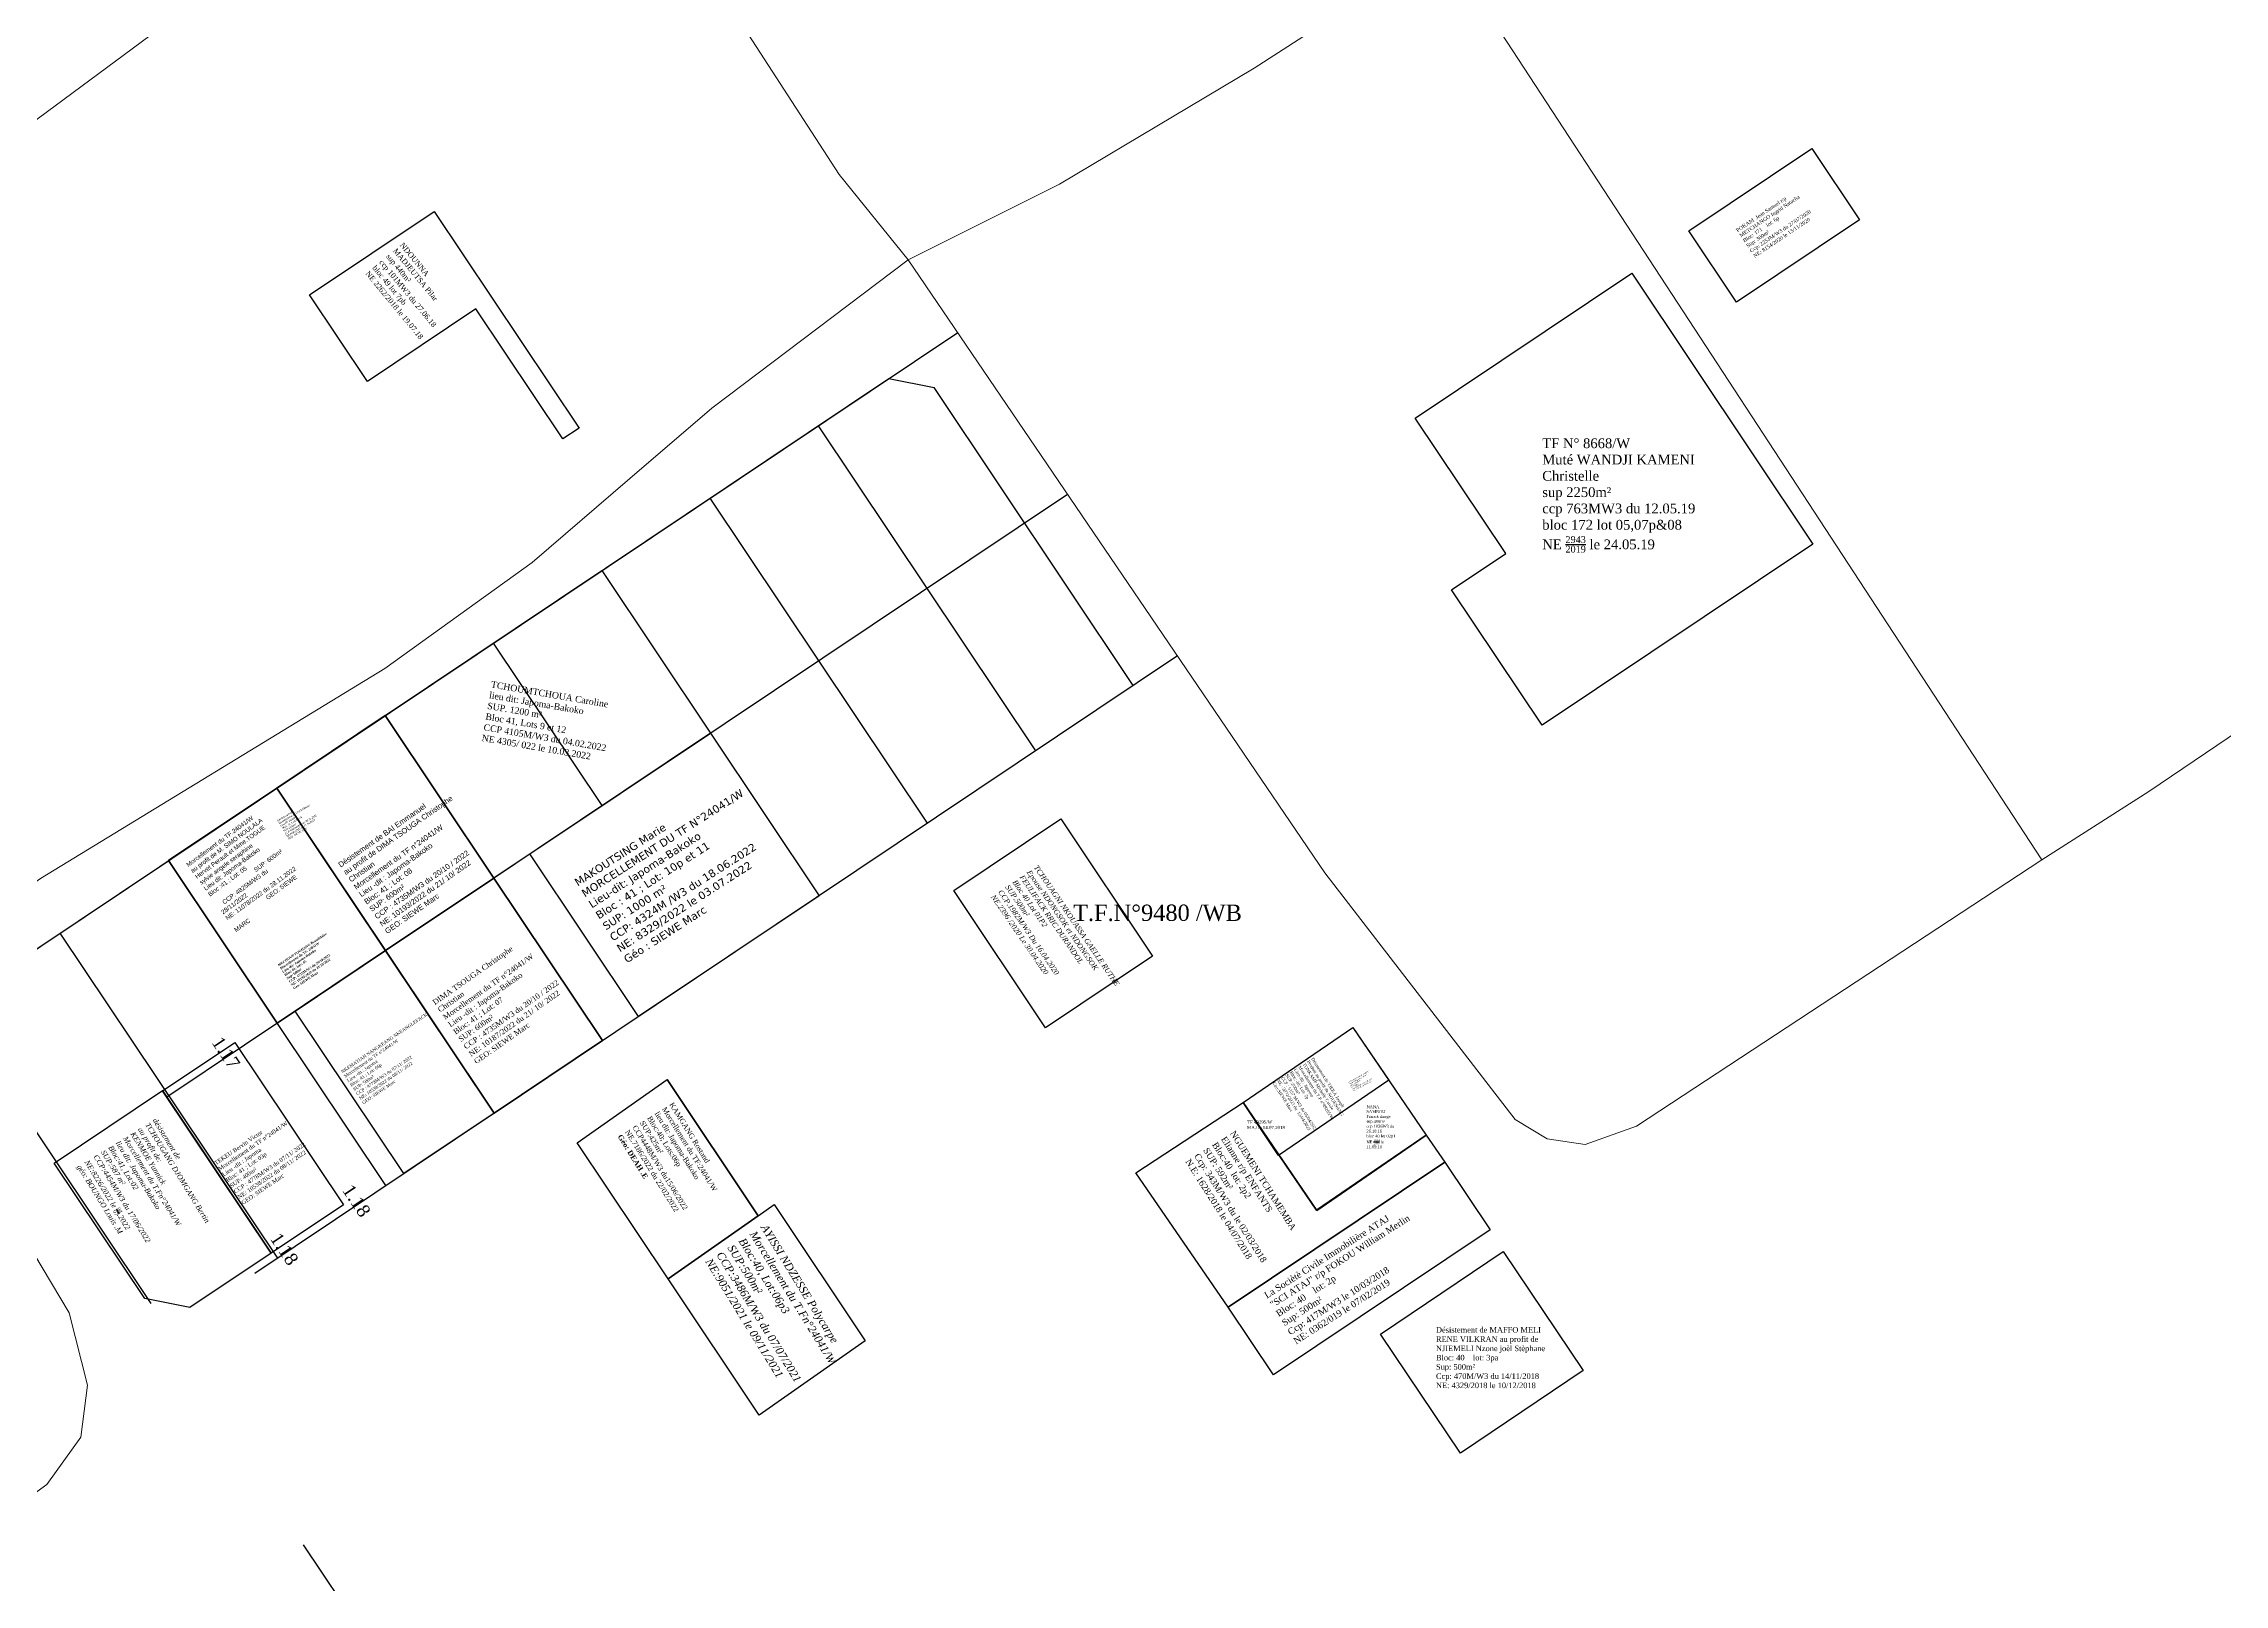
# Model space of a CAD drawing. Header units: millimetres. Extents: x 587399 to 927168, y 438565 to 1444955.
# Drawn here: x 592251.5 to 592586.2, y 443441.1 to 443677.5 of the extents above; entities that cross this region are included whole.
import ezdxf
from ezdxf.enums import TextEntityAlignment as Align

# ---------------------------------------------------------------- set-up
doc = ezdxf.new("R2010")
doc.units = ezdxf.units.MM
doc.header["$LTSCALE"] = 2
for name, color, linetype in [('Cotation Linéaire', 255, 'Continuous'), ('end maj 26 02 2021', 7, 'Continuous'), ('MAJ FER 2022', 7, 'Continuous'), ('MAJ JAN 2022', 1, 'Continuous'), ('MAJ NOV 2021', 7, 'Continuous'), ('Parcelle MAJ', 6, 'Continuous')]:
    doc.layers.add(name, color=color, linetype=linetype)
doc.layers.add('MAJ APRES LE 13.01.2023', color=222, linetype='Continuous', lineweight=30)
doc.layers.add('Roads_others', color=24, linetype='Continuous', lineweight=9)
doc.styles.get("Standard").update_dxf_attribs({"font": 'arial.ttf'})
doc.styles.add('Times 1.0', font='times.ttf', dxfattribs={"width": 0.99, "height": 1})
doc.styles.add('Times 1.5', font='times.ttf', dxfattribs={"width": 0.99, "height": 0.75})
doc.styles.add('Times 3.0', font='times.ttf', dxfattribs={"width": 0.99, "height": 3})

# ---------------------------------------------------------------- blocks, each defined once
blk = doc.blocks.new('A$C501F4BDF')
at = {"insert": (6.04, -8.32), "char_height": 0.7813, "width": 36.2106, "attachment_point": 1, "rotation": 33.63134}
blk.add_mtext('{\\fTimes New Roman|b1|i0|c0|p18;MECHOUP FOGHANG Beaudelaire\\P\\C1;Morcellement du TF. 24041W\\P\\C256;Lieu-dit: Japoma-Bakoko\\PBloc: 41; lots: 05\\PSup: 600m²\\PCCP: 4735M/W3 du 20/10/2022\\PNE: 10195/2022 du 21/10/2022\\P\\C1;Geo: SIEWE Marc}', dxfattribs=at)

msp = doc.modelspace()

# ---------------------------------------------------------------- linework, layer by layer
at = {"color": 0}
msp.add_line((592326.13, 443553.18), (592408.648, 443608.361), dxfattribs=at)
at = {"color": 5}
for p, q in [((592425.501, 443583.566), (592283.892, 443488.82)), ((592353.84, 443571.71), (592370.52, 443546.78)), ((592342.81, 443528.24), (592326.13, 443553.18))]:
    msp.add_line(p, q, dxfattribs=at)
msp.add_line((592291.324, 443447.202), (592374.724, 443322.525))
at = {"lineweight": -3, "flags": 128}
msp.add_lwpolyline([(592337.156, 443596.648), (592353.836, 443571.712)], dxfattribs=at)
msp.add_lwpolyline([(592337.156, 443596.648), (592353.836, 443571.712)], dxfattribs=at)
msp.add_lwpolyline([(592337.156, 443596.648), (592353.836, 443571.712)], dxfattribs=at)
msp.add_lwpolyline([(592337.156, 443596.648), (592353.836, 443571.712)], dxfattribs=at)
msp.add_lwpolyline([(592337.156, 443596.648), (592353.836, 443571.712)], dxfattribs=at)
msp.add_lwpolyline([(592337.156, 443596.648), (592353.836, 443571.712)], dxfattribs=at)
at = {"flags": 128}
for points in [[(592303.91, 443574.41), (592320.59, 443549.47), (592303.97, 443538.35), (592287.29, 443563.28)], [(592303.91, 443574.41), (592320.59, 443549.47), (592303.97, 443538.35), (592287.29, 443563.28)], [(592287.29, 443563.29), (592303.97, 443538.35), (592287.34, 443527.23), (592270.66, 443552.16)], [(592287.29, 443563.29), (592303.97, 443538.35), (592287.34, 443527.23), (592270.66, 443552.16)], [(592287.285, 443563.288), (592303.965, 443538.353), (592287.342, 443527.232), (592270.662, 443552.168)], [(592320.59, 443549.47), (592337.28, 443524.54), (592320.65, 443513.41), (592303.97, 443538.35)], [(592280.817, 443524.277), (592297.498, 443499.342), (592286.415, 443491.929), (592269.735, 443516.864)]]:
    msp.add_lwpolyline(points, close=True, dxfattribs=at)
at = {"color": 5, "flags": 128}
msp.add_lwpolyline([(592353.84, 443571.71), (592370.52, 443546.78), (592342.81, 443528.24), (592326.13, 443553.18)], close=True, dxfattribs=at)
msp.add_lwpolyline([(592353.84, 443571.71), (592370.52, 443546.78), (592342.81, 443528.24), (592326.13, 443553.18)], close=True, dxfattribs=at)
at = {"color": 5, "lineweight": -3, "flags": 128}
msp.add_lwpolyline([(592269.737, 443516.865), (592286.417, 443491.93), (592273.95, 443483.59), (592267.014, 443484.966), (592253.114, 443505.745)], close=True, dxfattribs=at)
msp.add_lwpolyline([(592269.737, 443516.865), (592286.417, 443491.93), (592273.95, 443483.59), (592267.014, 443484.966), (592253.114, 443505.745)], close=True, dxfattribs=at)
msp.add_lwpolyline([(592269.737, 443516.865), (592286.417, 443491.93), (592273.95, 443483.59), (592267.014, 443484.966), (592253.114, 443505.745)], close=True, dxfattribs=at)
at = {"color": 3, "lineweight": -3, "flags": 128}
msp.add_lwpolyline([(592347.33, 443487.98), (592361.15, 443497.68)], dxfattribs=at)
at = {"layer": 'Cotation Linéaire', "color": 1, "lineweight": 50, "ltscale": 5, "flags": 128}
msp.add_lwpolyline([(592303.909, 443574.408), (592320.591, 443549.473), (592303.965, 443538.352), (592287.286, 443563.283), (592303.909, 443574.408)], dxfattribs=at)
at = {"layer": 'Cotation Linéaire', "color": 3, "lineweight": 50, "ltscale": 5, "flags": 128}
for points in [[(592287.286, 443563.286), (592303.968, 443538.352), (592287.343, 443527.231), (592270.663, 443552.162), (592287.286, 443563.286)], [(592320.59, 443549.47), (592337.275, 443524.537), (592320.648, 443513.412), (592303.967, 443538.35), (592320.59, 443549.47)]]:
    msp.add_lwpolyline(points, dxfattribs=at)
at = {"layer": 'end maj 26 02 2021'}
for p, q in [((592241.575, 443532.701), (592381.206, 443626.119)), ((592381.206, 443626.119), (592388.142, 443624.744)), ((592418.725, 443579.033), (592388.142, 443624.744)), ((592403.765, 443569.022), (592370.402, 443618.891)), ((592387.143, 443557.901), (592353.779, 443607.769)), ((592287.406, 443491.173), (592254.042, 443541.042)), ((592268.003, 443484.208), (592240.199, 443525.765))]:
    msp.add_line(p, q, dxfattribs=at)
at = {"layer": 'end maj 26 02 2021', "color": 150}
for points in [[(592522.86, 443661.43), (592530.2, 443650.46), (592511.31, 443637.82), (592503.97, 443648.79)], [(592522.86, 443661.43), (592530.2, 443650.46), (592511.31, 443637.82), (592503.97, 443648.79)], [(592435.57, 443515.07), (592446.894, 443498.469), (592463.69, 443510.03), (592466.525, 443505.911), (592433.285, 443483.671), (592419.108, 443504.262)], [(592466.525, 443505.911), (592473.475, 443495.521), (592440.235, 443473.281), (592433.285, 443483.671)], [(592466.525, 443505.911), (592473.475, 443495.521), (592440.235, 443473.281), (592433.285, 443483.671)], [(592475.515, 443492.191), (592487.795, 443473.941), (592468.935, 443461.251), (592456.665, 443479.511)], [(592475.515, 443492.191), (592487.795, 443473.941), (592468.935, 443461.251), (592456.665, 443479.511)]]:
    msp.add_lwpolyline(points, close=True, dxfattribs=at)
at = {"layer": 'end maj 26 02 2021', "color": 150, "flags": 128}
for points in [[(592311.417, 443651.772), (592333.657, 443618.524), (592331.164, 443616.856), (592317.819, 443636.805), (592301.196, 443625.685), (592292.3, 443638.984)], [(592311.417, 443651.772), (592333.657, 443618.524), (592331.164, 443616.856), (592317.819, 443636.805), (592301.196, 443625.685), (592292.3, 443638.984)], [(592452.42, 443526.56), (592463.69, 443510.03), (592446.84, 443498.55), (592435.57, 443515.07)]]:
    msp.add_lwpolyline(points, close=True, dxfattribs=at)
at = {"layer": 'end maj 26 02 2021', "color": 3, "lineweight": -3, "flags": 128}
msp.add_lwpolyline([(592495.232, 443642.285), (592523.032, 443600.726), (592481.474, 443572.925), (592467.574, 443593.705), (592475.885, 443599.265), (592461.985, 443620.045)], close=True, dxfattribs=at)
msp.add_lwpolyline([(592495.232, 443642.285), (592523.032, 443600.726), (592481.474, 443572.925), (592467.574, 443593.705), (592475.885, 443599.265), (592461.985, 443620.045)], close=True, dxfattribs=at)
at = {"layer": 'end maj 26 02 2021', "color": 150, "lineweight": -3, "flags": 128}
msp.add_lwpolyline([(592407.587, 443558.547), (592421.661, 443537.508), (592405.242, 443526.525), (592391.169, 443547.564)], close=True, dxfattribs=at)
msp.add_lwpolyline([(592407.587, 443558.547), (592421.661, 443537.508), (592405.242, 443526.525), (592391.169, 443547.564)], close=True, dxfattribs=at)
at = {"layer": 'end maj 26 02 2021'}
msp.add_lwpolyline([(592466.525, 443505.911), (592473.475, 443495.521), (592440.235, 443473.281), (592433.285, 443483.671)], close=True, dxfattribs=at)
msp.add_lwpolyline([(592466.525, 443505.911), (592473.475, 443495.521), (592440.235, 443473.281), (592433.285, 443483.671)], close=True, dxfattribs=at)
at = {"layer": 'MAJ APRES LE 13.01.2023', "color": 6, "lineweight": 30, "flags": 128}
msp.add_lwpolyline([(592303.965, 443538.352), (592320.646, 443513.417), (592306.793, 443504.15), (592290.113, 443529.086)], close=True, dxfattribs=at)
at = {"layer": 'MAJ APRES LE 13.01.2023', "color": 232, "lineweight": 30, "flags": 128}
msp.add_lwpolyline([(592452.42, 443526.56), (592457.934, 443518.473), (592441.019, 443506.939), (592435.57, 443515.07)], close=True, dxfattribs=at)
at = {"layer": 'MAJ JAN 2022', "color": 6, "lineweight": -3, "ltscale": 0.0014}
for p, q in [((592227.369, 443523.207), (592391.775, 443633.185)), ((592337.156, 443596.648), (592353.836, 443571.712)), ((592337.213, 443560.592), (592320.533, 443585.528)), ((592320.589, 443549.472), (592303.909, 443574.408)), ((592353.836, 443571.712), (592270.388, 443515.891)), ((592320.648, 443513.412), (592287.285, 443563.288)), ((592304.026, 443502.291), (592270.662, 443552.168))]:
    msp.add_line(p, q, dxfattribs=at)
at = {"layer": 'MAJ JAN 2022', "color": 2, "lineweight": -3, "ltscale": 0.0014}
for p, q in [((592303.91, 443574.405), (592337.156, 443596.648)), ((592337.156, 443596.648), (592353.838, 443571.713)), ((592337.274, 443524.536), (592303.91, 443574.405)), ((592353.838, 443571.713), (592320.592, 443549.471))]:
    msp.add_line(p, q, dxfattribs=at)
at = {"layer": 'MAJ JAN 2022', "color": 6, "lineweight": -3, "ltscale": 0.0014, "flags": 128}
msp.add_lwpolyline([(592353.836, 443571.712), (592320.589, 443549.472), (592303.909, 443574.408), (592337.156, 443596.648)], close=True, dxfattribs=at)
msp.add_lwpolyline([(592353.836, 443571.712), (592320.589, 443549.472), (592303.909, 443574.408), (592337.156, 443596.648)], close=True, dxfattribs=at)
msp.add_lwpolyline([(592353.836, 443571.712), (592320.589, 443549.472), (592303.909, 443574.408), (592337.156, 443596.648)], close=True, dxfattribs=at)
msp.add_lwpolyline([(592353.836, 443571.712), (592320.589, 443549.472), (592303.909, 443574.408), (592337.156, 443596.648)], close=True, dxfattribs=at)
msp.add_lwpolyline([(592353.836, 443571.712), (592320.589, 443549.472), (592303.909, 443574.408), (592337.156, 443596.648)], close=True, dxfattribs=at)
at = {"layer": 'MAJ NOV 2021', "color": 5, "flags": 128}
msp.add_lwpolyline([(592363.603, 443499.398), (592377.589, 443478.49), (592361.319, 443467.067), (592347.333, 443487.975), (592361.148, 443497.674)], close=True, dxfattribs=at)
msp.add_lwpolyline([(592363.603, 443499.398), (592377.589, 443478.49), (592361.319, 443467.067), (592347.333, 443487.975), (592361.148, 443497.674)], close=True, dxfattribs=at)
at = {"layer": 'MAJ NOV 2021', "lineweight": -3, "flags": 128}
msp.add_lwpolyline([(592363.603, 443499.398), (592377.589, 443478.49)], dxfattribs=at)
msp.add_lwpolyline([(592363.603, 443499.398), (592377.589, 443478.49)], dxfattribs=at)
at = {"layer": 'Parcelle MAJ', "lineweight": 30}
msp.add_line((592361.148, 443497.674), (592347.16, 443518.58), dxfattribs=at)
at = {"layer": 'Parcelle MAJ', "lineweight": 30, "flags": 128}
for points in [[(592303.909, 443574.408), (592320.589, 443549.472), (592287.342, 443527.232), (592270.661, 443552.168)], [(592347.16, 443518.58), (592361.15, 443497.68), (592347.33, 443487.98), (592333.35, 443508.88)]]:
    msp.add_lwpolyline(points, close=True, dxfattribs=at)
msp.add_lwpolyline([(592347.16, 443518.58), (592361.15, 443497.68)], dxfattribs=at)
at = {"layer": 'Roads_others'}
for points in [[(592118.186, 444010.91), (592130.703, 444005.008), (592135.47, 444000.868), (592157.838, 443969.241), (592165.73, 443959.642), (592175.341, 443951.958), (592185.698, 443941.842), (592194.124, 443930.531), (592199.863, 443920.477), (592216.128, 443885.748), (592222.689, 443874.811), (592231.228, 443862.626), (592252.218, 443832.689), (592269.063, 443807.048), (592275.321, 443799.438), (592289.523, 443785.037), (592309.61, 443758.504), (592334.219, 443718.157), (592373.58, 443657.407), (592384.185, 443644.351), (592448.137, 443550.263), (592477.35, 443512.43), (592482.271, 443509.484)], [(592089.079, 443439.683), (592207.231, 443518.623), (592222.807, 443529.229), (592250.996, 443549.4), (592303.84, 443581.622), (592326.448, 443597.907), (592341.478, 443610.79), (592354.045, 443621.603), (592384.185, 443644.351), (592407.386, 443655.971), (592437.287, 443673.744), (592466.454, 443692.556), (592533.101, 443742.901), (592536.969, 443749.272), (592536.362, 443756.225), (592522.639, 443779.128), (592464.05, 443862.188)], [(592367.289, 443840.445), (592466.454, 443692.556), (592558.162, 443552.299)], [(592334.219, 443718.157), (592267.85, 443678.746), (592205.517, 443632.695), (592113.725, 443571.226), (592055.55, 443529.822), (592048.627, 443525.161), (591999.599, 443495.684), (591984.579, 443484.283), (591965.988, 443469.03)], [(592482.271, 443509.484), (592488.078, 443508.594), (592495.968, 443511.421), (592558.162, 443552.299), (592574.593, 443562.762), (592651.596, 443614.809), (592682.395, 443633.622), (592707.154, 443652.816), (592738.181, 443676.273)], [(592257.2, 443463.699), (592258.235, 443471.692), (592255.404, 443482.777), (592246.007, 443498.598), (592222.807, 443529.229)], [(592060.897, 443325.669), (592074.653, 443335.666), (592100.989, 443354.397), (592129.999, 443374.546), (592164.368, 443397.796), (592201.269, 443421.048), (592216.002, 443430.382), (592252, 443456.453), (592257.2, 443463.699)]]:
    msp.add_lwpolyline(points, dxfattribs=at)

# ---------------------------------------------------------------- block references
at = {"xscale": 0.465525449893903, "yscale": 0.465525449893903, "zscale": 0.465525449893903}
msp.add_blockref('A$C501F4BDF', (592284.558, 443540.104), dxfattribs=at)

# ---------------------------------------------------------------- texts
at = {"attachment_point": 1}
for s, insert, char_height, width, rotation in [('\\A1;{\\fVerdana|b0|i0|c0|p34;MAKOUTSING Marie\\P\\C1;MORCELLEMENT DU TF N°24041/W\\C0;\\PLieu-dit: Japoma-Bakoko\\PBloc : 41 ; Lot: 10p et 11\\PSUP: 1000 m²\\PCCP: 4324M /W3 du 18.06.2022\\PNE: 8329/2022 le 03.07.2022\\P\\C1;Géo : SIEWE Marc}', (592332.817, 443549.191), 1.2, 38.4716, 32.63476), ('\\A1;{\\fVerdana|b0|i0|c0|p34;MAKOUTSING Marie\\P\\C1;MORCELLEMENT DU TF N°24041/W\\C0;\\PLieu-dit: Japoma-Bakoko\\PBloc : 41 ; Lot: 10p et 11\\PSUP: 1000 m²\\PCCP: 4324M /W3 du 18.06.2022\\PNE: 8329/2022 le 03.07.2022\\P\\C1;Géo : SIEWE Marc}', (592332.817, 443549.191), 1.2, 38.4716, 32.63476), ('\\A1;{\\fVerdana|b0|i0|c0|p34;MAKOUTSING Marie\\P\\C1;MORCELLEMENT DU TF N°24041/W\\C0;\\PLieu-dit: Japoma-Bakoko\\PBloc : 41 ; Lot: 10p et 11\\PSUP: 1000 m²\\PCCP: 4324M /W3 du 18.06.2022\\PNE: 8329/2022 le 03.07.2022\\P\\C1;Géo : SIEWE Marc}', (592332.817, 443549.191), 1.2, 38.4716, 32.63476), ('BAI Emmanuel\\P{\\C1;Morcellement du T.Fn%%D24041/W\\P}Lieu-dit: Japoma \\P Bloc: 41 ;Lots:5 et 8{\\C1;\\P}SUP:1200m²\\PCCP:4702M/W3e du 06.10.2022\\PNE:9935/2022 du 07.10.2022\\P{\\C1;GEO: SIEWE Marc}', (592287.277, 443558.377), 0.27842, 9.45062, 30.77953), ('Désistement de BAI Emmanuel \\Pau profit de DIMA TSOUGA Christophe \\PChristian\\P{\\C1;Morcellement du TF n°24041/W}\\PLieu -dit : Japoma-Bakoko\\PBloc: 41 ; Lot: 08\\PSUP: 600m²\\PCCP : 4735M/W3 du 20/10 / 2022\\PNE: 10193/2022 du 21/ 10/ 2022 \\P{\\C1;GEO: SIEWE Marc}', (592296.6, 443551.748), 0.82982, 49.73922, 35.0599), ('\\A1;{\\H0.5033x;\\C1;Morcellement du TF.24041/W  \\C0;au profit de M. SIMO NOULALA Hervet Perault et Mme.TOGUE sylvie angele seraphine\\C1;\\P\\C256;Lieu dit: Japoma-Bakoko \\PBloc :41 ; Lot: 05                                                       SUP: 600m²                                                          CCP: 4825M/W3 du 28/11/2022                              NE: 11078/2022 du 28.11.2022                            \\C1;GEO: SIEWE MARC}', (592273.289, 443551.711), 1.345307, 13.41069, 36.30922), ('{\\fTimes New Roman|b0|i0|c0|p18;DIMA TSOUGA Christophe \\PChristian\\P\\C1;Morcellement du TF n°24041/W\\C256;\\PLieu -dit : Japoma-Bakoko\\PBloc: 41 ; Lot: 07\\PSUP: 600m²\\PCCP : 4735M/W3 du 20/10 / 2022\\PNE: 10187/2022 du 21/ 10/ 2022 \\P\\C1;GEO: SIEWE Marc}', (592311.068, 443530.652), 0.82982, 49.73922, 35.0599), ('{\\fTimes New Roman|b0|i0|c0|p18;\\C3;TEKEU Bervin Victor\\C256;\\P\\C1;Morcellement du TF n°24041/W\\C256;\\PLieu -dit : Japoma\\PBloc: 41 ; Lot: 03p\\PSUP: 400m²\\PCCP : 4778M/W3 du 07/11/ 2022\\PNE: 10538/2022 du 08/11/ 2022\\PGEO: SIEWE Marc }', (592277.591, 443505.933), 0.6318, 37.86987, 34.33839)]:
    msp.add_mtext(s, dxfattribs=dict(at, insert=insert, char_height=char_height, width=width, rotation=rotation))
at = {"layer": 'Cotation Linéaire', "color": 6, "lineweight": 30, "style": 'Times 3.0', "width": 0.99}
msp.add_text('1.17', height=2, rotation=303.78171, dxfattribs=at).set_placement((592280.312, 443523.234), align=Align.TOP_CENTER)
for p in [(592298.691, 443499.43), (592287.608, 443492.017)]:
    msp.add_text('1.18', height=2, rotation=303.78539, dxfattribs=at).set_placement(p, align=Align.CENTER)
at = {"layer": 'end maj 26 02 2021', "attachment_point": 1}
for s, width, heights, insert, char_height, rotation in [('{\\fTimes New Roman|b0|i0|c0|p18;POKAM  Jean Samuel r/p \\PMETCHANGO Ingrid Natacha\\PBloc: 171    lot: 6p\\PSup: 300m²\\PCcp: 2253M/W3 du 27/07/2020\\PNE: 8154/2020 le 13/11/2020}', 233.62129, [104.624], (592511.155, 443649.029), 0.567, 33.81571), ('{\\fTimes New Roman|b0|i0|c0|p18;POKAM  Jean Samuel r/p \\PMETCHANGO Ingrid Natacha\\PBloc: 171    lot: 6p\\PSup: 300m²\\PCcp: 2253M/W3 du 27/07/2020\\PNE: 8154/2020 le 13/11/2020}', 233.62129, [104.624], (592511.155, 443649.029), 0.567, 33.81571), ('{\\fTimes New Roman|b0|i0|c0|p18;NGUEMENI TCHAMEMBA \\PElianne r/p ENFANTS\\PBloc:40  lot: 2p2\\PSUP: 592m²\\PCcp: 343M/W3 du le 02/03/2018\\PN.E: 1628/2018 le 04/07/2018}', 362.01949, [129.801], (592434.338, 443510.833), 0.97135, 302.30854), ('{\\fTimes New Roman|b0|i0|c0|p18;NGUEMENI TCHAMEMBA \\PElianne r/p ENFANTS\\PBloc:40  lot: 2p2\\PSUP: 592m²\\PCcp: 343M/W3 du le 02/03/2018\\PN.E: 1628/2018 le 04/07/2018}', 362.01949, [129.801], (592434.338, 443510.833), 0.97135, 302.30854), ('{\\fTimes New Roman|b0|i0|c0|p18;La Sociètè Civile Immobilière ATAJ\\P"SCI ATAJ" r/p FOKOU William Merlin\\PBloc: 40    lot: 2p\\PSup: 500m²\\PCcp: 417M/W3 le 10/03/2018\\PNE: 0362/019 le 07/02/2019}', 172.27336, [39.117], (592438.696, 443485.781), 1, 32.55572), ('{\\fTimes New Roman|b0|i0|c0|p18;La Sociètè Civile Immobilière ATAJ\\P"SCI ATAJ" r/p FOKOU William Merlin\\PBloc: 40    lot: 2p\\PSup: 500m²\\PCcp: 417M/W3 le 10/03/2018\\PNE: 0362/019 le 07/02/2019}', 172.27336, [39.117], (592438.696, 443485.781), 1, 32.55572)]:
    msp.add_mtext_dynamic_manual_height_columns(s, width=width, gutter_width=12.5, heights=heights, dxfattribs=dict(at, insert=insert, char_height=char_height, rotation=rotation))
at = {"layer": 'end maj 26 02 2021', "color": 150, "linetype": 'ByBlock', "lineweight": -3, "ltscale": 0.0014, "attachment_point": 1, "style": 'Times 1.0'}
for s, insert, char_height, width, rotation in [('{\\fTimes New Roman|b0|i0|c186|p18;NDOU}NNA{\\fTimes New Roman|b0|i0|c186|p18; MADJEUTSA Pilar\\Psup 440m²\\Pccp 101MW3 du 27.06.18\\Pbloc 49 lot 7pb\\PNE 2262/2018 le 19.07.18}', (592306.741, 443647.084), 0.82219, 13.30068, 309.52526), ('{\\fTimes New Roman|b0|i0|c186|p18;NDOU}NNA{\\fTimes New Roman|b0|i0|c186|p18; MADJEUTSA Pilar\\Psup 440m²\\Pccp 101MW3 du 27.06.18\\Pbloc 49 lot 7pb\\PNE 2262/2018 le 19.07.18}', (592306.741, 443647.084), 0.82219, 13.30068, 309.52526), ('{\\C256;TCHOUMTCHOUA Caroline\\Plieu dit: Japoma-Bakoko\\PSUP. 1200 m²\\PBloc 41, Lots 9 et 12\\PCCP 4105M/W3 du 04.02.2022\\PNE 4305/ 022 le 10.03.2022}', (592320.255, 443579.725), 1, 51.95917, 350.24658), ('{\\C256;TCHOUMTCHOUA Caroline\\Plieu dit: Japoma-Bakoko\\PSUP. 1200 m²\\PBloc 41, Lots 9 et 12\\PCCP 4105M/W3 du 04.02.2022\\PNE 4305/ 022 le 10.03.2022}', (592320.255, 443579.725), 1, 51.95917, 350.24658), ('{\\fTimes New Roman|b0|i1|c0|p18;\\C7;TCHOUAGNI NKOUASSA GAELLE RUTHE \\PEpouse NDONGSOK et NDONGSOK\\PFEULIFACK RRIC DURANDOL\\PBloc 40 Lot 01P2\\PSUP.500m²\\PCCP.1982M/W3 Du 16.04.2020\\PNE.2396 /2020 Le 30.04.2020}', (592404.084, 443551.57), 0.8, 27.82044, 304.54352), ('{\\fTimes New Roman|b0|i1|c0|p18;\\C7;TCHOUAGNI NKOUASSA GAELLE RUTHE \\PEpouse NDONGSOK et NDONGSOK\\PFEULIFACK RRIC DURANDOL\\PBloc 40 Lot 01P2\\PSUP.500m²\\PCCP.1982M/W3 Du 16.04.2020\\PNE.2396 /2020 Le 30.04.2020}', (592404.084, 443551.57), 0.8, 27.82044, 304.54352)]:
    msp.add_mtext(s, dxfattribs=dict(at, insert=insert, char_height=char_height, width=width, rotation=rotation))
at = {"layer": 'end maj 26 02 2021', "color": 1, "linetype": 'ByBlock', "lineweight": -3, "ltscale": 0.0014, "insert": (592481.495, 443616.944), "char_height": 1.5, "width": 26.41896, "attachment_point": 1, "style": 'Times 1.0'}
msp.add_mtext('\\A1;TF N° 8668/W\\PMuté WANDJI KAMENI Christelle\\Psup 2250m²\\Pccp 763MW3 du 12.05.19\\Pbloc 172 lot 05,07p&08\\PNE {\\H0.7x;\\S2943/2019;} le 24.05.19', dxfattribs=at)
msp.add_mtext('\\A1;TF N° 8668/W\\PMuté WANDJI KAMENI Christelle\\Psup 2250m²\\Pccp 763MW3 du 12.05.19\\Pbloc 172 lot 05,07p&08\\PNE {\\H0.7x;\\S2943/2019;} le 24.05.19', dxfattribs=at)
at = {"layer": 'end maj 26 02 2021', "color": 150, "linetype": 'ByBlock', "lineweight": -3, "ltscale": 0.0014, "attachment_point": 1, "style": 'Times 1.0'}
for s, insert, char_height, width in [('{\\C1;T.F.N°9480 /WB}', (592409.488, 443545.409), 2.5, 26.96187), ('{\\C1;T.F.N°9480 /WB}', (592409.488, 443545.409), 2.5, 26.96187), ('\\A1;NANA SAMBOU Franck dange\\Psup 408m²\\Pccp 1026W3 du 26.10.16\\Pbloc 40 lot 02p1\\PNE {\\H0.7x;\\S1014/2018;} le 11.09.18', (592454.509, 443514.629), 0.44976, 4.68773), ('\\A1;NANA SAMBOU Franck dange\\Psup 408m²\\Pccp 1026W3 du 26.10.16\\Pbloc 40 lot 02p1\\PNE {\\H0.7x;\\S1014/2018;} le 11.09.18', (592454.509, 443514.629), 0.44976, 4.68773), ('{\\fTimes New Roman|b0|i0|c186|p18;\\C1;TF 49295/W\\PMAJ le 04.07.2018}', (592436.168, 443512.297), 0.5, 19.13302)]:
    msp.add_mtext(s, dxfattribs=dict(at, insert=insert, char_height=char_height, width=width))
at = {"layer": 'end maj 26 02 2021', "insert": (592465.18, 443480.591), "char_height": 0.85151, "width": 22.99799, "attachment_point": 1}
msp.add_mtext('{\\fTimes New Roman|b0|i0|c0|p18;\\C1;Désistement de MAFFO MELI\\PRENE VILKRAN au profit de\\C256; \\PNJIEMELI Nzone joèl Stèphane\\PBloc: 40    lot: 3pa\\PSup: 500m²\\PCcp: 470M/W3 du 14/11/2018\\PNE: 4329/2018 le 10/12/2018}', dxfattribs=at)
msp.add_mtext('{\\fTimes New Roman|b0|i0|c0|p18;\\C1;Désistement de MAFFO MELI\\PRENE VILKRAN au profit de\\C256; \\PNJIEMELI Nzone joèl Stèphane\\PBloc: 40    lot: 3pa\\PSup: 500m²\\PCcp: 470M/W3 du 14/11/2018\\PNE: 4329/2018 le 10/12/2018}', dxfattribs=at)
at = {"layer": 'MAJ APRES LE 13.01.2023', "color": 6, "lineweight": 30, "insert": (592297.054, 443519.911), "char_height": 0.49291, "width": 29.54495, "attachment_point": 1, "rotation": 34.33839}
msp.add_mtext('{\\fTimes New Roman|b0|i0|c0|p18;\\C3;NKEMATIAH NANGKEANG NKEANGLEFACK\\C256;\\P\\C1;Morcellement du TF n°24041/W\\C256;\\PLieu -dit : Japoma\\PBloc: 41 ; Lot: 06p\\PSUP: 500m²\\PCCP : 4778M/W3 du 07/11/ 2022\\PNE: 10539/2022 du 08/11/ 2022\\PGEO: SIEWE Marc }', dxfattribs=at)
at = {"layer": 'MAJ APRES LE 13.01.2023', "color": 232, "lineweight": 30, "insert": (592446.417, 443522.006), "char_height": 0.468899, "width": 10.06555, "attachment_point": 1, "rotation": 302.23546}
msp.add_mtext('{\\fTimes New Roman|b0|i0|c186|p18;\\C7;Désistement de TJEKA Joseph Prudent au profit de NGUENANG TONKAMP Michelle Carole\\P\\C1;Morcellement du T.F n°49295/W    \\P\\C7;Lieu-dit : Japoma\\PBloc: 40; Lot: 2p\\PSUP :200m²\\PCCP : 5157 M/W3 du 05/04/2023\\PNE : 3072/2023 du  12/04/2023\\P\\C1;Geo:SIEWE Marc}', dxfattribs=at)
at = {"layer": 'MAJ APRES LE 13.01.2023', "color": 232, "lineweight": 30, "insert": (592451.732, 443518.237), "char_height": 0.18072, "width": 4.13784, "attachment_point": 1, "rotation": 28.44139, "style": 'Times 1.5'}
msp.add_mtext('{\\fTimes New Roman|b0|i1|c0|p18;\\C1;désistement de NANA SAMBOU Franck Dange au profit de \\P\\C7;Bloc 40\\C1; \\C7;lot 02p1\\PSUP.408m²\\PCCP.3119M/W3 du 26.02.2021\\PNE.1310/2021 le 05.03.2021 }', dxfattribs=at)
at = {"layer": 'MAJ FER 2022', "insert": (592348.159, 443515.175), "char_height": 0.8, "width": 76.8424, "attachment_point": 1, "rotation": 301.81214}
msp.add_mtext('{\\fTimes New Roman|b0|i0|c0|p18;KAMGANG Rostand\\P\\C1;Morcellement du TF:24041/W\\Plieu dit: Japoma-Bakoko\\P\\C256;Bloc:40; Lots:06p \\PSUP:425m²\\PCCP4448M/W3 du15/06/2022\\PNE.7186/2022 du 22/02/2022\\P\\fTimes New Roman|b1|i0|c0|p18;Géo: DEAH .E }', dxfattribs=at)
at = {"layer": 'MAJ NOV 2021', "color": 7, "attachment_point": 1, "rotation": 301.59712}
for s, insert, char_height in [('\\A1;{\\fTimes New Roman|b0|i1|c0|p18;désistement de \\PTCHOUGANG DJOMGANG Bertin\\Pau profit de:\\PKENMOE Yannick\\P\\C1;Morcellement du T.Fn°24041/W\\Plieu dit: Japoma-Bakoko\\P\\pt15.2;\\C7;Bloc:41, Lot:02 \\PSUP:587 m²\\P\\ptz;CCP:4454M/W3 du 17/06/2022\\PNE:8226/2022 le \\H0.7x;\\S04/07;\\H1.429x;.2022\\Pgéo: BOUNGO Louis .M}', (592268.861, 443512.746), 0.8), ('\\A1;{\\fTimes New Roman|b0|i1|c0|p18;désistement de \\PTCHOUGANG DJOMGANG Bertin\\Pau profit de:\\PKENMOE Yannick\\P\\C1;Morcellement du T.Fn°24041/W\\Plieu dit: Japoma-Bakoko\\P\\C7;Bloc:41, Lot:02 \\PSUP:587 m²\\PCCP:4454M/W3 du 17/06/2022\\PNE:8226/2022 le \\H0.7x;\\S04/07;\\H1.429x;.2022\\Pgéo: BOUNGO Louis .M}', (592268.861, 443512.746), 0.8), ('\\A1;{\\fTimes New Roman|b0|i1|c0|p18;désistement de \\PTCHOUGANG DJOMGANG Bertin\\Pau profit de:\\PKENMOE Yannick\\P\\C1;Morcellement du T.Fn°24041/W\\Plieu dit: Japoma-Bakoko\\P\\C7;Bloc:41, Lot:02 \\PSUP:587 m²\\PCCP:4454M/W3 du 17/06/2022\\PNE:8226/2022 le \\H0.7x;\\S04/07;\\H1.429x;.2022\\Pgéo: BOUNGO Louis .M}', (592268.861, 443512.746), 0.8), ('{\\fTimes New Roman|b0|i1|c0|p18;AYISSI NDZESSE Polycarpe\\P\\C1;Morcellement du T.Fn°24041/W\\P\\pt22.8;\\C7;Bloc:40, Lot:06p3 \\PSUP:500m²\\P\\ptz;CCP:3486M/W3 du 07/07/2021\\PNE:9051/2021 le 09/11/2021}', (592362.529, 443496.523), 1.2), ('{\\fTimes New Roman|b0|i1|c0|p18;AYISSI NDZESSE Polycarpe\\P\\C1;Morcellement du T.Fn°24041/W\\P\\pt22.8;\\C7;Bloc:40, Lot:06p3 \\PSUP:500m²\\P\\ptz;CCP:3486M/W3 du 07/07/2021\\PNE:9051/2021 le 09/11/2021}', (592362.529, 443496.523), 1.2)]:
    msp.add_mtext_dynamic_manual_height_columns(s, width=53.67592, gutter_width=12.5, heights=[27.436], dxfattribs=dict(at, insert=insert, char_height=char_height))

doc.saveas('drawing.dxf')
